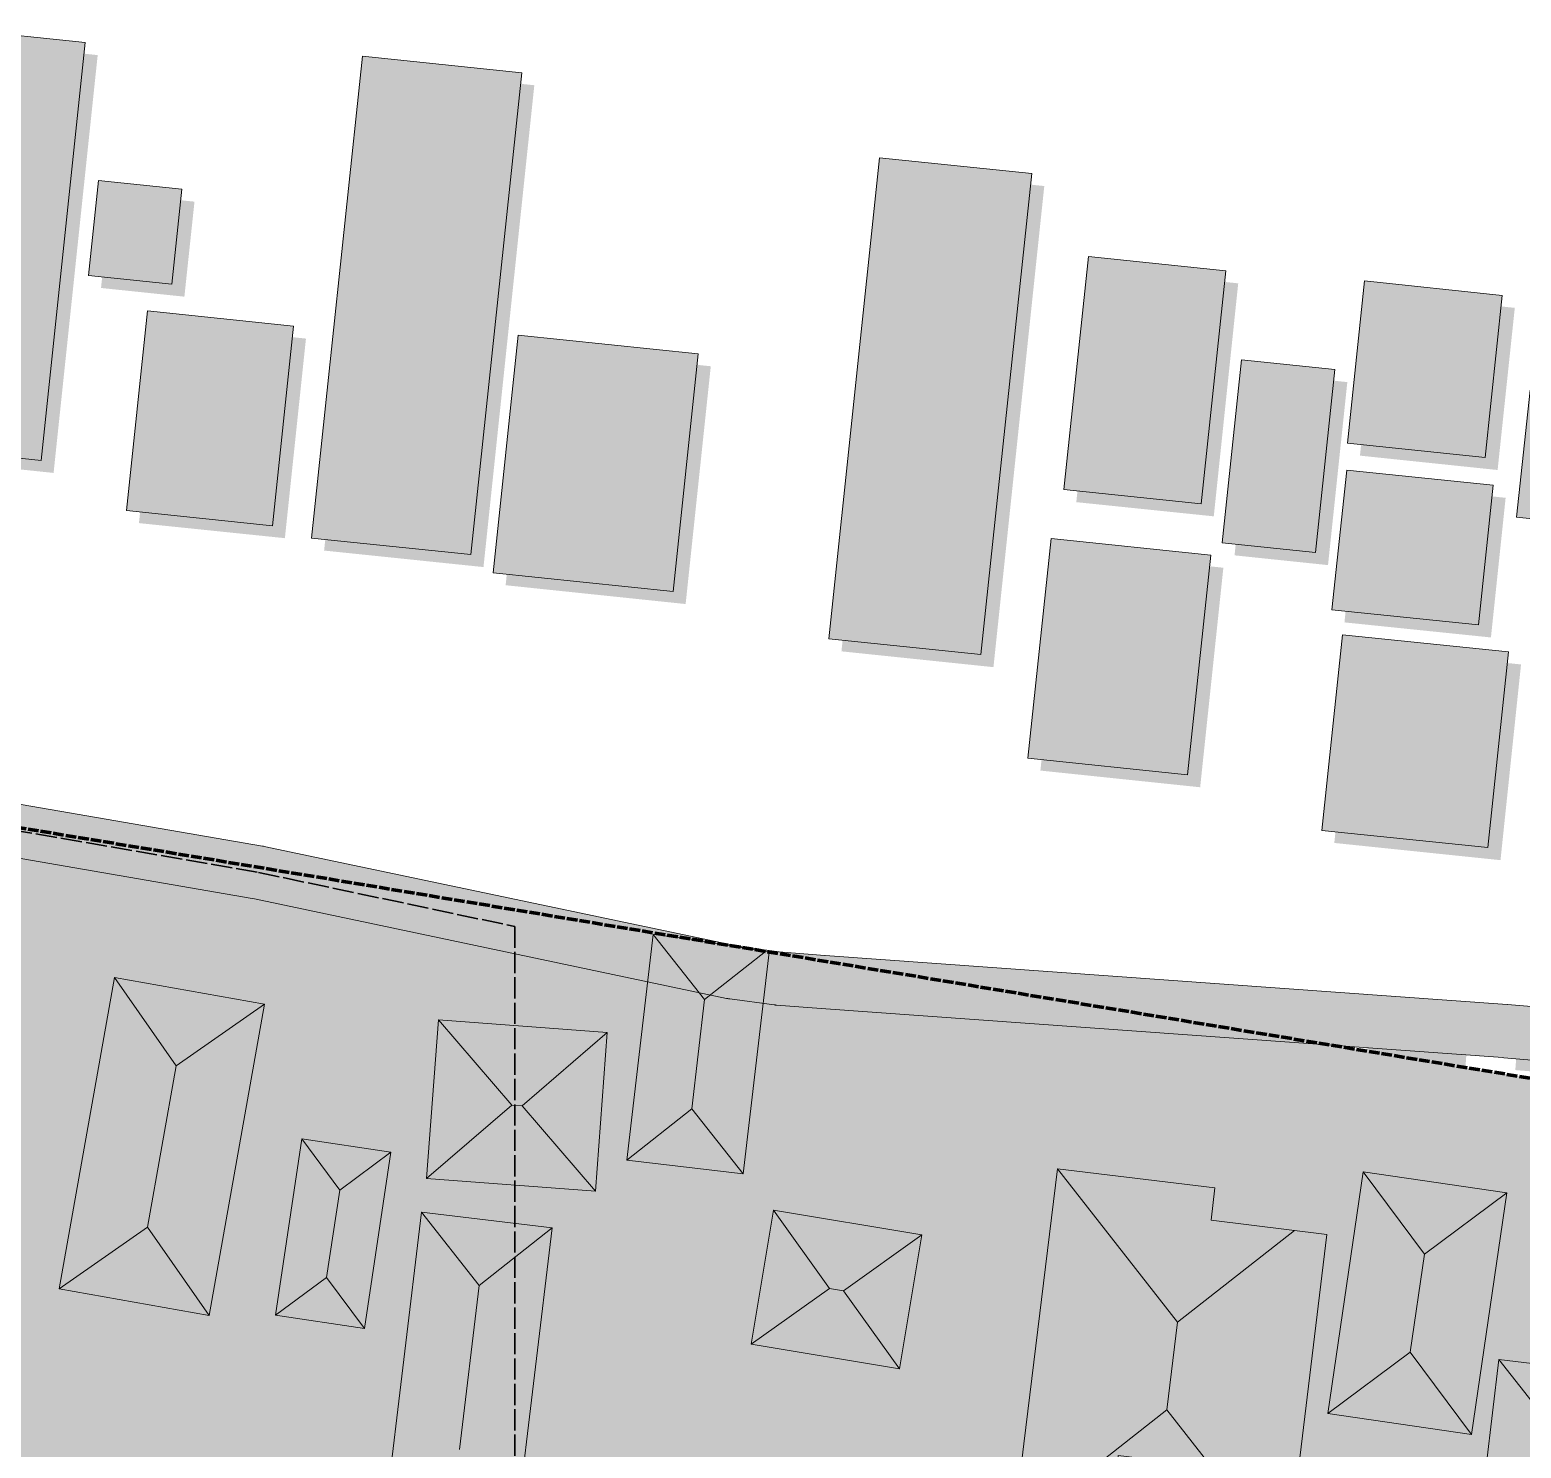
# Model space of a CAD drawing. Header units: metres. Extents: x 305909 to 307171, y 9156037 to 9156671.
# Drawn here: x 306410.9 to 306500.4, y 9156501.5 to 9156586.6 of the extents above; entities that cross this region are included whole.
import ezdxf

# ---------------------------------------------------------------- set-up
doc = ezdxf.new("R2010")
doc.units = ezdxf.units.M
doc.linetypes.add('DASHED', pattern=[1.524, 1.27, -0.254])
doc.linetypes.add('DASHED2', pattern=[0.762, 0.635, -0.127])
for name, color, linetype, lineweight, true_color in [('A-ALUR_DISTRIBUSI', 7, 'DASHED', 50, 0x7828a0), ('B-BANGUNAN_PERMUKIMAN', 7, 'Continuous', 13, 0xf0cd8c), ('B-BAYANGAN', 7, 'Continuous', 0, 0x76786c), ('B-DELINEASI', 7, 'DASHED2', 70, 0xc800c8), ('J-PERKERASAN_JALAN', 7, 'Continuous', 9, 0x989896), ('K-BANGUNAN_LUAR_TAPAK', 7, 'Continuous', 9, 0xdedede), ('T-BANGUNAN_KLASTER_INTI', 7, 'Continuous', 13, 0xe88c3c), ('T-KLASTER_TEMPE_INTI', 7, 'DASHED', 35, 0xd26e14)]:
    doc.layers.add(name, color=color, linetype=linetype, lineweight=lineweight, true_color=true_color)
doc.layers.add('G-PERKERASAN', color=7, linetype='Continuous')

msp = doc.modelspace()

# ---------------------------------------------------------------- hatches: boundary and pattern name
at = {"layer": 'A-ALUR_DISTRIBUSI', "true_color": 0x7828a0}
h = msp.add_hatch(color=195, dxfattribs=at)
h.dxf.hatch_style = 1
h.paths.add_polyline_path([(306412.621, 9156537.233), (306412.623, 9156537.232), (306417.012, 9156536.443), (306417.015, 9156536.442), (306417.059, 9156536.434), (306416.806, 9156535.057), (306416.762, 9156535.065), (306412.377, 9156535.854), (306410.905, 9156536.113), (306411.148, 9156537.492), (306412.621, 9156537.233)])
h = msp.add_hatch(color=195, dxfattribs=at)
h.dxf.hatch_style = 1
h.paths.add_polyline_path([(306421.264, 9156535.659), (306421.268, 9156535.658), (306425.379, 9156534.882), (306425.383, 9156534.881), (306425.912, 9156534.779), (306425.646, 9156533.404), (306425.118, 9156533.507), (306421.009, 9156534.282), (306419.756, 9156534.513), (306420.01, 9156535.89), (306421.264, 9156535.659)])
h = msp.add_hatch(color=195, dxfattribs=at)
h.dxf.hatch_style = 1
h.paths.add_polyline_path([(306429.356, 9156534.112), (306429.36, 9156534.111), (306433.195, 9156533.348), (306433.199, 9156533.348), (306434.748, 9156533.031), (306434.468, 9156531.659), (306432.92, 9156531.976), (306429.088, 9156532.738), (306428.591, 9156532.834), (306428.858, 9156534.208), (306429.356, 9156534.112)])
h = msp.add_hatch(color=195, dxfattribs=at)
h.dxf.hatch_style = 1
h.paths.add_polyline_path([(306440.458, 9156531.842), (306443.562, 9156531.188), (306443.273, 9156529.818), (306440.17, 9156530.472), (306437.402, 9156531.054), (306437.69, 9156532.424), (306440.458, 9156531.842)])
h = msp.add_hatch(color=195, dxfattribs=at)
h.dxf.hatch_style = 1
h.paths.add_polyline_path([(306448.475, 9156530.154), (306450.26, 9156529.779), (306451.602, 9156529.496), (306452.369, 9156529.335), (306452.081, 9156527.965), (306451.314, 9156528.126), (306449.972, 9156528.409), (306448.187, 9156528.784), (306446.209, 9156529.2), (306446.497, 9156530.57), (306448.475, 9156530.154)])
h = msp.add_hatch(color=195, dxfattribs=at)
h.dxf.hatch_style = 1
h.paths.add_polyline_path([(306460.169, 9156527.779), (306455.536, 9156526.08), (306455.825, 9156530.119)])
h = msp.add_hatch(color=195, dxfattribs=at)
h.dxf.hatch_style = 1
h.paths.add_polyline_path([(306455.432, 9156528.845), (306455.567, 9156528.826), (306455.66, 9156528.812), (306455.701, 9156528.807), (306455.742, 9156528.803), (306455.835, 9156528.796), (306455.97, 9156528.786), (306456.145, 9156528.772), (306456.361, 9156528.756), (306456.618, 9156528.737), (306456.915, 9156528.715), (306457.252, 9156528.69), (306458.185, 9156528.623), (306459.715, 9156528.514), (306461.216, 9156528.407), (306461.117, 9156527.01), (306459.616, 9156527.117), (306458.085, 9156527.226), (306457.15, 9156527.294), (306457.149, 9156527.294), (306456.811, 9156527.319), (306456.514, 9156527.341), (306456.257, 9156527.36), (306456.04, 9156527.376), (306455.864, 9156527.39), (306455.728, 9156527.4), (306455.726, 9156527.4), (306455.631, 9156527.408), (306455.628, 9156527.408), (306455.573, 9156527.412), (306455.554, 9156527.414), (306455.539, 9156527.416), (306455.52, 9156527.418), (306455.465, 9156527.426), (306455.462, 9156527.426), (306455.367, 9156527.44), (306455.365, 9156527.44), (306455.23, 9156527.46), (306455.084, 9156527.481), (306455.287, 9156528.867), (306455.432, 9156528.845)])
h = msp.add_hatch(color=195, dxfattribs=at)
h.dxf.hatch_style = 1
h.paths.add_polyline_path([(306464.567, 9156528.168), (306467.888, 9156527.932), (306470.194, 9156527.769), (306470.094, 9156526.372), (306467.789, 9156526.536), (306464.468, 9156526.772), (306464.109, 9156526.797), (306464.209, 9156528.194), (306464.567, 9156528.168)])
h = msp.add_hatch(color=195, dxfattribs=at)
h.dxf.hatch_style = 1
h.paths.add_polyline_path([(306476.32, 9156527.334), (306479.171, 9156527.132), (306479.072, 9156525.736), (306476.221, 9156525.938), (306473.087, 9156526.16), (306473.186, 9156527.557), (306476.32, 9156527.334)])
h = msp.add_hatch(color=195, dxfattribs=at)
h.dxf.hatch_style = 1
h.paths.add_polyline_path([(306485.972, 9156526.649), (306488.149, 9156526.493), (306488.049, 9156525.096), (306485.872, 9156525.252), (306482.064, 9156525.523), (306482.164, 9156526.92), (306485.972, 9156526.649)])
h = msp.add_hatch(color=195, dxfattribs=at)
h.dxf.hatch_style = 1
h.paths.add_polyline_path([(306493.338, 9156526.119), (306496.165, 9156525.914), (306496.165, 9156525.914), (306497.127, 9156525.843), (306497.024, 9156524.446), (306496.063, 9156524.517), (306493.237, 9156524.723), (306491.041, 9156524.881), (306491.141, 9156526.278), (306493.338, 9156526.119)])
h = msp.add_hatch(color=195, dxfattribs=at)
h.dxf.hatch_style = 1
h.paths.add_polyline_path([(306501.22, 9156525.531), (306501.228, 9156525.53), (306501.769, 9156525.481), (306501.775, 9156525.48), (306502.315, 9156525.427), (306502.321, 9156525.426), (306502.859, 9156525.367), (306502.865, 9156525.367), (306503.402, 9156525.304), (306503.408, 9156525.303), (306503.944, 9156525.235), (306503.95, 9156525.234), (306504.485, 9156525.162), (306504.491, 9156525.161), (306505.024, 9156525.084), (306505.03, 9156525.083), (306505.562, 9156525.001), (306505.568, 9156525), (306506.098, 9156524.914), (306506.134, 9156524.908), (306505.913, 9156523.526), (306505.876, 9156523.532), (306505.874, 9156523.532), (306505.346, 9156523.618), (306504.821, 9156523.699), (306504.294, 9156523.775), (306503.765, 9156523.847), (306503.236, 9156523.914), (306502.705, 9156523.976), (306502.173, 9156524.034), (306501.639, 9156524.087), (306501.105, 9156524.136), (306500.011, 9156524.222), (306500.122, 9156525.618), (306501.22, 9156525.531)])
at = {"layer": 'B-BANGUNAN_PERMUKIMAN', "true_color": 0xef9467}
h = msp.add_hatch(color=21, dxfattribs=at)
h.dxf.hatch_style = 1
h.paths.add_polyline_path([(306451.383, 9156528.459), (306450.614, 9156521.895), (306446.713, 9156518.813), (306448.301, 9156532.359), (306451.383, 9156528.459)])
at = {"layer": 'B-BANGUNAN_PERMUKIMAN', "true_color": 0xe89165}
h = msp.add_hatch(color=33, dxfattribs=at)
h.dxf.hatch_style = 1
h.paths.add_polyline_path([(306451.383, 9156528.459), (306448.301, 9156532.359), (306448.301, 9156532.359), (306450.339, 9156532.121), (306455.032, 9156531.342), (306451.383, 9156528.459)])
at = {"layer": 'B-BANGUNAN_PERMUKIMAN', "true_color": 0xb97350}
h = msp.add_hatch(color=23, dxfattribs=at)
h.dxf.hatch_style = 1
h.paths.add_polyline_path([(306453.696, 9156517.994), (306450.614, 9156521.895), (306451.383, 9156528.459), (306455.032, 9156531.342), (306455.256, 9156531.305), (306453.696, 9156517.994)])
at = {"layer": 'B-BANGUNAN_PERMUKIMAN', "true_color": 0xef9568}
h = msp.add_hatch(color=21, dxfattribs=at)
h.dxf.hatch_style = 1
h.paths.add_polyline_path([(306415.985, 9156529.767), (306415.985, 9156529.767), (306419.68, 9156524.475), (306417.962, 9156514.8), (306412.67, 9156511.105), (306415.985, 9156529.767)])
at = {"layer": 'B-BANGUNAN_PERMUKIMAN', "true_color": 0xe79064}
h = msp.add_hatch(color=33, dxfattribs=at)
h.dxf.hatch_style = 1
h.paths.add_polyline_path([(306419.68, 9156524.475), (306415.985, 9156529.767), (306424.973, 9156528.17), (306419.68, 9156524.475)])
at = {"layer": 'B-BANGUNAN_PERMUKIMAN', "true_color": 0xb8724f}
h = msp.add_hatch(color=35, dxfattribs=at)
h.dxf.hatch_style = 1
h.paths.add_polyline_path([(306421.658, 9156509.508), (306417.962, 9156514.8), (306419.68, 9156524.475), (306424.973, 9156528.17), (306421.658, 9156509.508)])
at = {"layer": 'B-BANGUNAN_PERMUKIMAN', "true_color": 0xed9467}
h = msp.add_hatch(color=21, dxfattribs=at)
h.dxf.hatch_style = 1
h.paths.add_polyline_path([(306439.812, 9156522.119), (306434.702, 9156517.72), (306435.413, 9156527.228), (306439.812, 9156522.119)])
at = {"layer": 'B-BANGUNAN_PERMUKIMAN', "true_color": 0xea9165}
h = msp.add_hatch(color=33, dxfattribs=at)
h.dxf.hatch_style = 1
h.paths.add_polyline_path([(306440.433, 9156522.072), (306439.812, 9156522.119), (306435.413, 9156527.228), (306445.543, 9156526.471), (306440.433, 9156522.072)])
at = {"layer": 'B-BANGUNAN_PERMUKIMAN', "true_color": 0xba7350}
h = msp.add_hatch(color=23, dxfattribs=at)
h.dxf.hatch_style = 1
h.paths.add_polyline_path([(306440.433, 9156522.072), (306445.543, 9156526.471), (306445.543, 9156526.471), (306444.832, 9156516.963), (306440.433, 9156522.072)])
at = {"layer": 'B-BANGUNAN_PERMUKIMAN', "true_color": 0xbd7652}
h = msp.add_hatch(color=23, dxfattribs=at)
h.dxf.hatch_style = 1
h.paths.add_polyline_path([(306434.702, 9156517.72), (306434.702, 9156517.72), (306439.812, 9156522.119), (306440.433, 9156522.072), (306444.832, 9156516.963), (306434.702, 9156517.72)])
at = {"layer": 'B-BANGUNAN_PERMUKIMAN', "true_color": 0xbe7652}
h = msp.add_hatch(color=23, dxfattribs=at)
h.dxf.hatch_style = 1
h.paths.add_polyline_path([(306450.614, 9156521.895), (306453.696, 9156517.994), (306446.713, 9156518.813), (306450.614, 9156521.895)])
at = {"layer": 'B-BANGUNAN_PERMUKIMAN', "true_color": 0xef9467}
h = msp.add_hatch(color=21, dxfattribs=at)
h.dxf.hatch_style = 1
h.paths.add_polyline_path([(306427.222, 9156520.101), (306429.493, 9156517.028), (306428.707, 9156511.788), (306425.634, 9156509.517), (306427.222, 9156520.101)])
at = {"layer": 'B-BANGUNAN_PERMUKIMAN', "true_color": 0xe89064}
h = msp.add_hatch(color=33, dxfattribs=at)
h.dxf.hatch_style = 1
h.paths.add_polyline_path([(306429.493, 9156517.028), (306427.222, 9156520.101), (306432.565, 9156519.299), (306429.493, 9156517.028)])
at = {"layer": 'B-BANGUNAN_PERMUKIMAN', "true_color": 0xb87350}
h = msp.add_hatch(color=35, dxfattribs=at)
h.dxf.hatch_style = 1
h.paths.add_polyline_path([(306428.707, 9156511.788), (306429.493, 9156517.028), (306432.565, 9156519.299), (306432.565, 9156519.299), (306430.978, 9156508.716), (306428.707, 9156511.788)])
at = {"layer": 'B-BANGUNAN_PERMUKIMAN', "true_color": 0xe89064}
h = msp.add_hatch(color=33, dxfattribs=at)
h.dxf.hatch_style = 1
h.paths.add_polyline_path([(306479.75, 9156509.103), (306479.108, 9156503.836), (306469.906, 9156496.632), (306470.535, 9156501.795), (306472.546, 9156518.305), (306479.75, 9156509.103)])
at = {"layer": 'B-BANGUNAN_PERMUKIMAN', "true_color": 0xe58f63}
h = msp.add_hatch(color=33, dxfattribs=at)
h.dxf.hatch_style = 1
h.paths.add_polyline_path([(306481.995, 9156517.154), (306481.759, 9156515.213), (306486.774, 9156514.602), (306479.75, 9156509.103), (306472.546, 9156518.305), (306472.546, 9156518.305), (306477.092, 9156517.751), (306481.995, 9156517.154)])
at = {"layer": 'B-BANGUNAN_PERMUKIMAN', "true_color": 0xef9467}
h = msp.add_hatch(color=21, dxfattribs=at)
h.dxf.hatch_style = 1
h.paths.add_polyline_path([(306494.558, 9156513.188), (306493.7, 9156507.309), (306488.76, 9156503.628), (306490.877, 9156518.127), (306494.558, 9156513.188)])
at = {"layer": 'B-BANGUNAN_PERMUKIMAN', "true_color": 0xe89064}
h = msp.add_hatch(color=33, dxfattribs=at)
h.dxf.hatch_style = 1
h.paths.add_polyline_path([(306494.558, 9156513.188), (306490.877, 9156518.127), (306490.877, 9156518.127), (306499.498, 9156516.869), (306494.558, 9156513.188)])
at = {"layer": 'B-BANGUNAN_PERMUKIMAN', "true_color": 0xb87350}
h = msp.add_hatch(color=35, dxfattribs=at)
h.dxf.hatch_style = 1
h.paths.add_polyline_path([(306497.381, 9156502.37), (306497.38, 9156502.37), (306493.7, 9156507.309), (306494.558, 9156513.188), (306499.498, 9156516.869), (306497.381, 9156502.37)])
at = {"layer": 'B-BANGUNAN_PERMUKIMAN', "true_color": 0xee9467}
h = msp.add_hatch(color=21, dxfattribs=at)
h.dxf.hatch_style = 1
h.paths.add_polyline_path([(306437.848, 9156511.308), (306436.67, 9156501.467), (306432.284, 9156498.02), (306434.401, 9156515.694), (306437.848, 9156511.308)])
at = {"layer": 'B-BANGUNAN_PERMUKIMAN', "true_color": 0xe89165}
h = msp.add_hatch(color=33, dxfattribs=at)
h.dxf.hatch_style = 1
h.paths.add_polyline_path([(306437.848, 9156511.308), (306434.401, 9156515.694), (306434.401, 9156515.694), (306442.234, 9156514.756), (306437.848, 9156511.308)])
at = {"layer": 'B-BANGUNAN_PERMUKIMAN', "true_color": 0xef9567}
h = msp.add_hatch(color=21, dxfattribs=at)
h.dxf.hatch_style = 1
h.paths.add_polyline_path([(306458.875, 9156511.129), (306454.18, 9156507.776), (306455.521, 9156515.824), (306458.875, 9156511.129)])
at = {"layer": 'B-BANGUNAN_PERMUKIMAN', "true_color": 0xe79064}
h = msp.add_hatch(color=33, dxfattribs=at)
h.dxf.hatch_style = 1
h.paths.add_polyline_path([(306464.412, 9156514.343), (306459.716, 9156510.989), (306458.875, 9156511.129), (306455.521, 9156515.824), (306455.522, 9156515.825), (306464.412, 9156514.343)])
at = {"layer": 'B-BANGUNAN_PERMUKIMAN', "true_color": 0xc07753}
h = msp.add_hatch(color=23, dxfattribs=at)
h.dxf.hatch_style = 1
h.paths.add_polyline_path([(306412.67, 9156511.105), (306417.962, 9156514.8), (306421.658, 9156509.508), (306412.67, 9156511.105)])
at = {"layer": 'B-BANGUNAN_PERMUKIMAN', "true_color": 0xb97350}
h = msp.add_hatch(color=23, dxfattribs=at)
h.dxf.hatch_style = 1
h.paths.add_polyline_path([(306440.117, 9156497.082), (306440.117, 9156497.082), (306436.67, 9156501.467), (306437.848, 9156511.308), (306442.234, 9156514.756), (306440.117, 9156497.082)])
at = {"layer": 'B-BANGUNAN_PERMUKIMAN', "true_color": 0xb87250}
h = msp.add_hatch(color=35, dxfattribs=at)
h.dxf.hatch_style = 1
h.paths.add_polyline_path([(306459.716, 9156510.989), (306464.412, 9156514.343), (306463.07, 9156506.294), (306463.069, 9156506.294), (306459.716, 9156510.989)])
at = {"layer": 'B-BANGUNAN_PERMUKIMAN', "true_color": 0xb5714e}
h = msp.add_hatch(color=35, dxfattribs=at)
h.dxf.hatch_style = 1
h.paths.add_polyline_path([(306486.941, 9156499.797), (306481.778, 9156500.425), (306479.108, 9156503.836), (306479.75, 9156509.103), (306486.774, 9156514.602), (306488.715, 9156514.366), (306486.941, 9156499.797)])
at = {"layer": 'B-BANGUNAN_PERMUKIMAN', "true_color": 0xbf7753}
h = msp.add_hatch(color=23, dxfattribs=at)
h.dxf.hatch_style = 1
h.paths.add_polyline_path([(306428.707, 9156511.788), (306430.978, 9156508.716), (306430.978, 9156508.716), (306425.634, 9156509.517), (306428.707, 9156511.788)])
at = {"layer": 'B-BANGUNAN_PERMUKIMAN', "true_color": 0xc07753}
h = msp.add_hatch(color=23, dxfattribs=at)
h.dxf.hatch_style = 1
h.paths.add_polyline_path([(306458.875, 9156511.129), (306459.716, 9156510.989), (306463.069, 9156506.294), (306454.18, 9156507.776), (306458.875, 9156511.129)])
at = {"layer": 'B-BANGUNAN_PERMUKIMAN', "true_color": 0xbf7753}
h = msp.add_hatch(color=23, dxfattribs=at)
h.dxf.hatch_style = 1
h.paths.add_polyline_path([(306493.7, 9156507.309), (306497.38, 9156502.37), (306488.76, 9156503.628), (306493.7, 9156507.309)])
at = {"layer": 'B-BANGUNAN_PERMUKIMAN', "true_color": 0xee9467}
h = msp.add_hatch(color=21, dxfattribs=at)
h.dxf.hatch_style = 1
h.paths.add_polyline_path([(306499.026, 9156506.856), (306502.687, 9156502.204), (306501.773, 9156494.536), (306497.121, 9156490.875), (306499.026, 9156506.856)])
at = {"layer": 'B-BANGUNAN_PERMUKIMAN', "true_color": 0xe89165}
h = msp.add_hatch(color=33, dxfattribs=at)
h.dxf.hatch_style = 1
h.paths.add_polyline_path([(306502.687, 9156502.204), (306499.026, 9156506.856), (306507.339, 9156505.865), (306502.687, 9156502.204)])
at = {"layer": 'B-BANGUNAN_PERMUKIMAN', "true_color": 0xbc7551}
h = msp.add_hatch(color=23, dxfattribs=at)
h.dxf.hatch_style = 1
h.paths.add_polyline_path([(306479.108, 9156503.836), (306481.778, 9156500.425), (306479.984, 9156500.644), (306476.179, 9156501.107), (306475.55, 9156495.944), (306469.906, 9156496.632), (306469.906, 9156496.632), (306479.108, 9156503.836)])
at = {"layer": 'B-BAYANGAN', "true_color": 0x76786c}
h = msp.add_hatch(color=8, dxfattribs=at)
h.dxf.hatch_style = 1
h.paths.add_polyline_path([(306407.653, 9156585.87), (306414.973, 9156585.104), (306412.327, 9156560.042), (306405.008, 9156560.808), (306407.653, 9156585.87)])
h = msp.add_hatch(color=8, dxfattribs=at)
h.dxf.hatch_style = 1
h.paths.add_polyline_path([(306431.605, 9156584.298), (306441.166, 9156583.297), (306438.116, 9156554.395), (306428.556, 9156555.385), (306431.605, 9156584.298)])
h = msp.add_hatch(color=8, dxfattribs=at)
h.dxf.hatch_style = 1
h.paths.add_polyline_path([(306462.627, 9156578.197), (306471.757, 9156577.25), (306468.707, 9156548.392), (306459.589, 9156549.34), (306462.627, 9156578.197)])
h = msp.add_hatch(color=8, dxfattribs=at)
h.dxf.hatch_style = 1
h.paths.add_polyline_path([(306415.768, 9156576.834), (306420.78, 9156576.313), (306420.174, 9156570.614), (306415.173, 9156571.136), (306415.768, 9156576.834)])
h = msp.add_hatch(color=8, dxfattribs=at)
h.dxf.hatch_style = 1
h.paths.add_polyline_path([(306475.154, 9156572.275), (306483.39, 9156571.413), (306481.924, 9156557.438), (306473.677, 9156558.289), (306475.154, 9156572.275)])
h = msp.add_hatch(color=8, dxfattribs=at)
h.dxf.hatch_style = 1
h.paths.add_polyline_path([(306491.712, 9156570.805), (306499.981, 9156569.943), (306498.95, 9156560.217), (306490.693, 9156561.079), (306491.712, 9156570.805)])
h = msp.add_hatch(color=8, dxfattribs=at)
h.dxf.hatch_style = 1
h.paths.add_polyline_path([(306418.713, 9156569.015), (306427.467, 9156568.1), (306426.203, 9156556.128), (306417.448, 9156557.032), (306418.713, 9156569.015)])
h = msp.add_hatch(color=8, dxfattribs=at)
h.dxf.hatch_style = 1
h.paths.add_polyline_path([(306440.943, 9156567.557), (306451.751, 9156566.44), (306450.242, 9156552.177), (306439.445, 9156553.306), (306440.943, 9156567.557)])
h = msp.add_hatch(color=8, dxfattribs=at)
h.dxf.hatch_style = 1
h.paths.add_polyline_path([(306484.327, 9156566.075), (306489.935, 9156565.489), (306488.777, 9156554.513), (306483.169, 9156555.098), (306484.327, 9156566.075)])
h = msp.add_hatch(color=8, dxfattribs=at)
h.dxf.hatch_style = 1
h.paths.add_polyline_path([(306490.655, 9156559.464), (306499.431, 9156558.549), (306498.55, 9156550.173), (306489.762, 9156551.077), (306490.655, 9156559.464)])
h = msp.add_hatch(color=8, dxfattribs=at)
h.dxf.hatch_style = 1
h.paths.add_polyline_path([(306472.916, 9156555.355), (306482.499, 9156554.355), (306481.107, 9156541.187), (306471.524, 9156542.188), (306472.916, 9156555.355)])
h = msp.add_hatch(color=8, dxfattribs=at)
h.dxf.hatch_style = 1
h.paths.add_polyline_path([(306490.397, 9156549.587), (306500.355, 9156548.554), (306499.123, 9156536.814), (306489.154, 9156537.847), (306490.397, 9156549.587)])
h = msp.add_hatch(color=8, dxfattribs=at)
h.dxf.hatch_style = 1
h.paths.add_polyline_path([(306456.006, 9156530.555), (306454.446, 9156517.244), (306447.463, 9156518.063), (306449.051, 9156531.609), (306451.089, 9156531.371), (306456.006, 9156530.555)])
h = msp.add_hatch(color=8, dxfattribs=at)
h.dxf.hatch_style = 1
h.paths.add_polyline_path([(306425.723, 9156527.42), (306422.408, 9156508.758), (306413.419, 9156510.355), (306416.735, 9156529.017), (306425.723, 9156527.42)])
h = msp.add_hatch(color=8, dxfattribs=at)
h.dxf.hatch_style = 1
h.paths.add_polyline_path([(306425.723, 9156527.42), (306422.408, 9156508.758), (306413.419, 9156510.355), (306416.735, 9156529.017), (306425.723, 9156527.42)])
h = msp.add_hatch(color=8, dxfattribs=at)
h.dxf.hatch_style = 1
h.paths.add_polyline_path([(306446.293, 9156525.721), (306445.582, 9156516.213), (306435.452, 9156516.97), (306436.163, 9156526.478), (306446.293, 9156525.721)])
h = msp.add_hatch(color=8, dxfattribs=at)
h.dxf.hatch_style = 1
h.paths.add_polyline_path([(306433.315, 9156518.549), (306431.727, 9156507.966), (306426.384, 9156508.767), (306427.972, 9156519.351), (306433.315, 9156518.549)])
h = msp.add_hatch(color=8, dxfattribs=at)
h.dxf.hatch_style = 1
h.paths.add_polyline_path([(306433.315, 9156518.549), (306431.727, 9156507.966), (306426.384, 9156508.767), (306427.972, 9156519.351), (306433.315, 9156518.549)])
h = msp.add_hatch(color=8, dxfattribs=at)
h.dxf.hatch_style = 1
h.paths.add_polyline_path([(306489.465, 9156513.616), (306487.691, 9156499.047), (306480.734, 9156499.894), (306476.929, 9156500.357), (306476.3, 9156495.194), (306470.656, 9156495.882), (306471.285, 9156501.045), (306473.296, 9156517.555), (306482.745, 9156516.404), (306482.509, 9156514.463), (306489.465, 9156513.616)])
h = msp.add_hatch(color=8, dxfattribs=at)
h.dxf.hatch_style = 1
h.paths.add_polyline_path([(306500.248, 9156516.119), (306498.131, 9156501.62), (306489.51, 9156502.878), (306491.627, 9156517.377), (306500.248, 9156516.119)])
h = msp.add_hatch(color=8, dxfattribs=at)
h.dxf.hatch_style = 1
h.paths.add_polyline_path([(306465.162, 9156513.593), (306463.82, 9156505.544), (306454.93, 9156507.026), (306456.272, 9156515.075), (306465.162, 9156513.593)])
h = msp.add_hatch(color=8, dxfattribs=at)
h.dxf.hatch_style = 1
h.paths.add_polyline_path([(306442.984, 9156514.006), (306440.867, 9156496.332), (306433.034, 9156497.27), (306435.151, 9156514.944), (306442.984, 9156514.006)])
h = msp.add_hatch(color=8, dxfattribs=at)
h.dxf.hatch_style = 1
h.paths.add_polyline_path([(306442.984, 9156514.006), (306440.867, 9156496.332), (306433.034, 9156497.27), (306435.151, 9156514.944), (306442.984, 9156514.006)])
h = msp.add_hatch(color=8, dxfattribs=at)
h.dxf.hatch_style = 1
h.paths.add_polyline_path([(306508.09, 9156505.115), (306506.185, 9156489.134), (306497.871, 9156490.125), (306499.776, 9156506.106), (306508.09, 9156505.115)])
at = {"layer": 'G-PERKERASAN', "true_color": 0xe0ded9}
h = msp.add_hatch(color=254, dxfattribs=at)
h.dxf.hatch_style = 1
h.paths.add_polyline_path([(306490.891, 9156113.339), (306423.331, 9156121.005), (306333.538, 9156153.468), (306256.179, 9156192.148), (306187.799, 9156246.714), (306159.615, 9156278.263), (306141.521, 9156298.517), (306095.934, 9156355.156), (306061.399, 9156428.371), (306059.148, 9156434.53), (306148.271, 9156429.794), (306176.037, 9156423.566), (306176.556, 9156407.217), (306190.899, 9156401.744), (306216, 9156392.167), (306214.889, 9156381.57), (306213.145, 9156364.919), (306222.697, 9156364.48), (306235.721, 9156363.881), (306237.278, 9156384.641), (306252.329, 9156383.603), (306255.703, 9156410.591), (306262.529, 9156410.022), (306265.045, 9156409.812), (306263.228, 9156389.572), (306278.279, 9156387.236), (306277.389, 9156377.004), (306277.241, 9156375.299), (306288.399, 9156374.261), (306289.59, 9156385.71), (306291.773, 9156406.698), (306306.045, 9156404.882), (306304.229, 9156386.717), (306333.608, 9156380.915), (306333.662, 9156381.234), (306337.441, 9156403.768), (306347.566, 9156464.144), (306314.273, 9156469.955), (306297.277, 9156471.802), (306305.21, 9156522.666), (306276.314, 9156526.951), (306271.414, 9156483.995), (306194.932, 9156492.493), (306197.888, 9156513.183), (306117.341, 9156521.312), (306107.735, 9156482.886), (306039.428, 9156488.501), (306035.152, 9156500.205), (306008.214, 9156577.564), (306165.696, 9156567.29), (306291.75, 9156555.548), (306369.455, 9156545.532), (306490.891, 9156525.396), (306490.891, 9156230.233), (306472.743, 9156232.048), (306466.174, 9156213.241), (306445.179, 9156193.233), (306439.076, 9156185.097), (306447.728, 9156157.385), (306449.353, 9156134.04), (306490.891, 9156130.788), (306490.891, 9156113.339)])
h = msp.add_hatch(color=254, dxfattribs=at)
h.dxf.hatch_style = 1
h.paths.add_polyline_path([(306927.367, 9156200.899), (306914.425, 9156199.401), (306871.946, 9156198.019), (306868.838, 9156144.144), (306843.973, 9156139.654), (306613.966, 9156113.407), (306520.721, 9156109.954), (306490.891, 9156113.339), (306490.891, 9156130.788), (306527.331, 9156127.935), (306527.76, 9156145.94), (306529.801, 9156231.677), (306512.264, 9156228.096), (306490.891, 9156230.233), (306490.891, 9156525.396), (306504.834, 9156523.084), (306572.178, 9156510.306), (306677.166, 9156490.276), (306781.809, 9156471.972), (306833.432, 9156467.309), (306884.355, 9156462.71), (306888.869, 9156462.302), (306927.367, 9156458.335), (306927.367, 9156401.733), (306880.738, 9156410.367), (306872.191, 9156289.958), (306880.063, 9156289.504), (306887.261, 9156399.075), (306927.367, 9156393.311), (306927.367, 9156281.994), (306926.264, 9156282.067), (306926.137, 9156271.641), (306927.367, 9156271.571), (306927.367, 9156261.486), (306927.056, 9156261.509), (306925.118, 9156229.109), (306925.062, 9156229.112), (306925.027, 9156228.301), (306925.75, 9156228.324), (306927.367, 9156240.415), (306927.367, 9156209.547), (306891.749, 9156208.374), (306886.184, 9156208.191), (306882.096, 9156208.056), (306881.637, 9156222), (306879.908, 9156222), (306879.787, 9156200), (306885.632, 9156200.303), (306885.601, 9156199.857), (306906.625, 9156201.392), (306908.7, 9156201.5), (306927.367, 9156203.76), (306927.367, 9156200.899)])
at = {"layer": 'J-PERKERASAN_JALAN', "true_color": 0xa8a8a6}
h = msp.add_hatch(color=253, dxfattribs=at)
h.dxf.hatch_style = 1
h.paths.add_polyline_path([(306211.341, 9156561.319), (306215.693, 9156561.13), (306215.76, 9156561.126), (306215.8, 9156561.123), (306215.867, 9156561.117), (306305.106, 9156551.206), (306305.211, 9156551.196), (306385.831, 9156544.389), (306385.918, 9156544.38), (306385.969, 9156544.374), (306386.055, 9156544.361), (306424.864, 9156537.661), (306424.901, 9156537.654), (306424.922, 9156537.65), (306424.958, 9156537.643), (306453.186, 9156531.689), (306453.481, 9156531.639), (306455.847, 9156531.322), (306456.066, 9156531.299), (306458.588, 9156531.102), (306458.613, 9156531.1), (306499.527, 9156528.16), (306499.548, 9156528.159), (306503.861, 9156527.791), (306503.93, 9156527.784), (306503.97, 9156527.78), (306504.038, 9156527.77), (306508.381, 9156527.098), (306524.104, 9156524.604), (306524.104, 9156521.364), (306507.903, 9156523.933), (306507.888, 9156523.936), (306503.705, 9156524.584), (306503.432, 9156524.616), (306499.323, 9156524.966), (306499.27, 9156524.971), (306458.379, 9156527.908), (306455.69, 9156528.118), (306455.636, 9156528.123), (306455.603, 9156528.127), (306455.548, 9156528.133), (306452.885, 9156528.49), (306452.811, 9156528.501), (306452.767, 9156528.509), (306452.694, 9156528.523), (306424.381, 9156534.494), (306424.236, 9156534.522), (306390.807, 9156540.293), (306390.292, 9156540.348), (306389.774, 9156540.336), (306389.261, 9156540.256), (306388.764, 9156540.112), (306388.289, 9156539.904), (306387.845, 9156539.636), (306387.439, 9156539.314), (306387.079, 9156538.941), (306386.769, 9156538.525), (306386.516, 9156538.073), (306386.324, 9156537.592), (306386.196, 9156537.089), (306373.097, 9156467.337), (306371.27, 9156457.608), (306371.258, 9156457.542), (306354.047, 9156356.618), (306353.994, 9156356.117), (306354.004, 9156355.613), (306354.077, 9156355.115), (306354.213, 9156354.629), (306354.408, 9156354.165), (306354.661, 9156353.729), (306354.966, 9156353.328), (306355.319, 9156352.968), (306355.714, 9156352.656), (306356.146, 9156352.396), (306356.607, 9156352.192), (306357.09, 9156352.048), (306357.587, 9156351.966), (306409.631, 9156346.693), (306409.685, 9156346.687), (306409.717, 9156346.683), (306409.771, 9156346.675), (306440.166, 9156341.92), (306440.608, 9156341.876), (306479.912, 9156340.134), (306480.43, 9156340.144), (306480.943, 9156340.222), (306481.441, 9156340.365), (306481.917, 9156340.572), (306482.362, 9156340.838), (306482.768, 9156341.16), (306483.13, 9156341.531), (306483.441, 9156341.946), (306483.695, 9156342.398), (306483.889, 9156342.879), (306484.019, 9156343.381), (306484.082, 9156343.896), (306484.563, 9156352.101), (306486.641, 9156384.636), (306486.657, 9156384.758), (306486.78, 9156384.758), (306489.513, 9156384.584), (306489.635, 9156384.568), (306489.635, 9156384.445), (306487.559, 9156351.943), (306487.558, 9156351.922), (306487.067, 9156343.551), (306487.07, 9156343.043), (306487.137, 9156342.539), (306487.267, 9156342.048), (306487.458, 9156341.578), (306487.707, 9156341.135), (306488.011, 9156340.728), (306488.363, 9156340.362), (306488.76, 9156340.044), (306489.193, 9156339.779), (306489.656, 9156339.571), (306490.142, 9156339.423), (306490.643, 9156339.338), (306492.503, 9156339.143), (306492.541, 9156339.139), (306492.564, 9156339.136), (306492.602, 9156339.131), (306513.238, 9156336.16), (306513.401, 9156336.139), (306524.104, 9156335.046), (306524.104, 9156331.829), (306512.982, 9156332.966), (306512.941, 9156332.97), (306512.916, 9156332.973), (306512.875, 9156332.979), (306498.863, 9156334.996), (306498.356, 9156335.037), (306497.849, 9156335.012), (306497.349, 9156334.924), (306496.864, 9156334.773), (306496.402, 9156334.562), (306495.97, 9156334.294), (306495.576, 9156333.973), (306495.226, 9156333.605), (306494.925, 9156333.196), (306494.679, 9156332.752), (306494.49, 9156332.28), (306494.364, 9156331.788), (306494.3, 9156331.284), (306494.301, 9156330.776), (306499.491, 9156251.377), (306499.491, 9156251.254), (306499.369, 9156251.238), (306496.637, 9156251.059), (306496.514, 9156251.059), (306496.498, 9156251.181), (306491.167, 9156332.724), (306491.102, 9156333.229), (306490.973, 9156333.721), (306490.782, 9156334.193), (306490.533, 9156334.637), (306490.23, 9156335.046), (306489.877, 9156335.413), (306489.48, 9156335.732), (306489.047, 9156335.998), (306488.582, 9156336.207), (306488.095, 9156336.356), (306487.594, 9156336.441), (306485.258, 9156336.686), (306485.017, 9156336.704), (306446.09, 9156338.429), (306445.584, 9156338.42), (306445.083, 9156338.346), (306444.595, 9156338.21), (306444.129, 9156338.013), (306443.691, 9156337.759), (306443.289, 9156337.452), (306442.928, 9156337.096), (306442.616, 9156336.698), (306442.356, 9156336.263), (306442.153, 9156335.8), (306442.011, 9156335.314), (306441.931, 9156334.814), (306441.915, 9156334.308), (306442.571, 9156313.413), (306442.58, 9156313.248), (306443.283, 9156303.609), (306443.286, 9156303.565), (306443.287, 9156303.544), (306443.288, 9156303.5), (306443.886, 9156283.072), (306443.882, 9156282.949), (306443.759, 9156282.937), (306441.022, 9156282.857), (306440.899, 9156282.862), (306440.888, 9156282.984), (306440.293, 9156303.314), (306440.284, 9156303.488), (306439.581, 9156313.122), (306439.578, 9156313.164), (306439.577, 9156313.184), (306439.576, 9156313.226), (306438.873, 9156335.586), (306438.826, 9156336.086), (306438.716, 9156336.577), (306438.545, 9156337.05), (306438.317, 9156337.498), (306438.034, 9156337.914), (306437.701, 9156338.291), (306437.323, 9156338.623), (306436.907, 9156338.906), (306436.458, 9156339.133), (306435.985, 9156339.303), (306435.494, 9156339.412), (306409.399, 9156343.494), (306409.184, 9156343.522), (306356.316, 9156348.878), (306355.783, 9156348.897), (306355.253, 9156348.844), (306354.735, 9156348.722), (306354.238, 9156348.531), (306353.77, 9156348.276), (306353.34, 9156347.962), (306352.956, 9156347.593), (306352.624, 9156347.176), (306352.351, 9156346.719), (306352.141, 9156346.23), (306351.997, 9156345.717), (306341.11, 9156293.6), (306341.085, 9156293.468), (306330.918, 9156235.039), (306330.908, 9156234.979), (306329.587, 9156226.644), (306329.547, 9156226.286), (306329.002, 9156218.17), (306329.001, 9156218.146), (306326.612, 9156189.443), (306326.594, 9156189.321), (306326.471, 9156189.324), (306323.742, 9156189.551), (306323.62, 9156189.569), (306323.622, 9156189.692), (306326.007, 9156218.339), (306326.011, 9156218.403), (306326.567, 9156226.689), (306326.575, 9156226.779), (306326.58, 9156226.824), (306326.592, 9156226.913), (306327.95, 9156235.479), (306327.954, 9156235.502), (306338.142, 9156294.057), (306338.148, 9156294.09), (306338.151, 9156294.106), (306338.158, 9156294.139), (306348.925, 9156345.68), (306348.998, 9156346.205), (306349.002, 9156346.735), (306348.936, 9156347.261), (306348.8, 9156347.774), (306348.598, 9156348.264), (306348.333, 9156348.723), (306348.01, 9156349.143), (306347.634, 9156349.517), (306347.211, 9156349.837), (306346.75, 9156350.099), (306346.259, 9156350.298), (306345.745, 9156350.43), (306324.834, 9156354.345), (306324.271, 9156354.41), (306279.508, 9156356.343), (306211.341, 9156359.746), (306211.341, 9156362.949), (306279.625, 9156359.541), (306279.652, 9156359.54), (306324.736, 9156357.593), (306324.877, 9156357.581), (306324.962, 9156357.572), (306325.102, 9156357.551), (306346.36, 9156353.57), (306346.885, 9156353.507), (306347.414, 9156353.514), (306347.937, 9156353.591), (306348.445, 9156353.736), (306348.93, 9156353.947), (306349.383, 9156354.219), (306349.796, 9156354.55), (306350.161, 9156354.931), (306350.473, 9156355.358), (306350.727, 9156355.822), (306350.917, 9156356.315), (306351.04, 9156356.829), (306367.345, 9156452.444), (306367.4, 9156452.978), (306367.382, 9156453.515), (306367.293, 9156454.044), (306367.134, 9156454.557), (306366.908, 9156455.044), (306366.618, 9156455.496), (306366.271, 9156455.905), (306365.872, 9156456.264), (306365.428, 9156456.566), (306364.948, 9156456.806), (306364.44, 9156456.98), (306363.913, 9156457.084), (306328.417, 9156461.659), (306307.102, 9156464.447), (306307.086, 9156464.449), (306307.041, 9156464.456), (306243.125, 9156474.305), (306242.61, 9156474.35), (306242.093, 9156474.329), (306241.583, 9156474.241), (306241.089, 9156474.088), (306240.619, 9156473.873), (306240.18, 9156473.598), (306239.781, 9156473.27), (306239.427, 9156472.892), (306239.125, 9156472.472), (306238.879, 9156472.017), (306235.863, 9156465.428), (306235.816, 9156465.333), (306235.721, 9156465.173), (306235.626, 9156465.045), (306235.517, 9156464.929), (306235.377, 9156464.807), (306235.291, 9156464.744), (306234.104, 9156463.916), (306234.011, 9156463.855), (306233.816, 9156463.749), (306233.715, 9156463.704), (306232.243, 9156463.105), (306232.16, 9156463.073), (306232.012, 9156463.028), (306231.882, 9156463), (306231.728, 9156462.982), (306231.639, 9156462.977), (306225.305, 9156462.777), (306225.175, 9156462.777), (306225.11, 9156462.78), (306224.979, 9156462.788), (306217.294, 9156463.552), (306217.186, 9156463.566), (306217.132, 9156463.574), (306217.025, 9156463.594), (306211.341, 9156464.792), (306211.341, 9156467.858), (306217.404, 9156466.58), (306217.834, 9156466.513), (306224.983, 9156465.803), (306225.505, 9156465.785), (306230.354, 9156465.938), (306230.906, 9156465.994), (306231.444, 9156466.125), (306231.96, 9156466.33), (306232.442, 9156466.604), (306232.881, 9156466.943), (306233.27, 9156467.338), (306233.6, 9156467.784), (306233.865, 9156468.271), (306237.161, 9156475.469), (306237.205, 9156475.561), (306237.295, 9156475.714), (306237.385, 9156475.836), (306237.487, 9156475.949), (306237.6, 9156476.051), (306237.743, 9156476.156), (306237.829, 9156476.21), (306239.166, 9156476.996), (306239.245, 9156477.041), (306239.389, 9156477.108), (306239.517, 9156477.155), (306239.67, 9156477.196), (306239.759, 9156477.213), (306241.459, 9156477.502), (306241.565, 9156477.517), (306241.752, 9156477.529), (306241.939, 9156477.52), (306242.045, 9156477.507), (306307.452, 9156467.428), (306307.542, 9156467.415), (306328.795, 9156464.635), (306328.802, 9156464.634), (306364.829, 9156459.991), (306365.332, 9156459.958), (306365.835, 9156459.989), (306366.33, 9156460.083), (306366.81, 9156460.238), (306367.266, 9156460.452), (306367.692, 9156460.722), (306368.08, 9156461.044), (306368.425, 9156461.412), (306368.721, 9156461.82), (306368.963, 9156462.262), (306369.147, 9156462.731), (306369.271, 9156463.22), (306370.149, 9156467.89), (306383.124, 9156536.986), (306383.186, 9156537.496), (306383.182, 9156538.011), (306383.112, 9156538.52), (306382.978, 9156539.016), (306382.781, 9156539.491), (306382.525, 9156539.937), (306382.213, 9156540.346), (306381.852, 9156540.712), (306381.447, 9156541.028), (306381.004, 9156541.29), (306380.532, 9156541.493), (306380.037, 9156541.634), (306379.529, 9156541.71), (306304.881, 9156548.012), (306304.855, 9156548.015), (306304.839, 9156548.016), (306304.813, 9156548.019), (306215.667, 9156557.919), (306215.399, 9156557.94), (306211.341, 9156558.116), (306211.341, 9156561.319)])
at = {"layer": 'K-BANGUNAN_LUAR_TAPAK', "true_color": 0xececea}
h = msp.add_hatch(color=7, dxfattribs=at)
h.dxf.hatch_style = 1
h.paths.add_polyline_path([(306406.903, 9156586.62), (306414.223, 9156585.854), (306411.577, 9156560.792), (306404.258, 9156561.558), (306406.903, 9156586.62)])
h = msp.add_hatch(color=7, dxfattribs=at)
h.dxf.hatch_style = 1
h.paths.add_polyline_path([(306430.855, 9156585.048), (306440.416, 9156584.047), (306437.366, 9156555.145), (306427.806, 9156556.135), (306430.855, 9156585.048)])
h = msp.add_hatch(color=7, dxfattribs=at)
h.dxf.hatch_style = 1
h.paths.add_polyline_path([(306461.877, 9156578.947), (306471.007, 9156578), (306467.957, 9156549.142), (306458.839, 9156550.09), (306461.877, 9156578.947)])
h = msp.add_hatch(color=7, dxfattribs=at)
h.dxf.hatch_style = 1
h.paths.add_polyline_path([(306415.018, 9156577.584), (306420.03, 9156577.063), (306419.424, 9156571.364), (306414.423, 9156571.886), (306415.018, 9156577.584)])
h = msp.add_hatch(color=7, dxfattribs=at)
h.dxf.hatch_style = 1
h.paths.add_polyline_path([(306474.404, 9156573.025), (306482.64, 9156572.163), (306481.174, 9156558.188), (306472.927, 9156559.039), (306474.404, 9156573.025)])
h = msp.add_hatch(color=7, dxfattribs=at)
h.dxf.hatch_style = 1
h.paths.add_polyline_path([(306490.962, 9156571.555), (306499.231, 9156570.693), (306498.2, 9156560.967), (306489.943, 9156561.829), (306490.962, 9156571.555)])
h = msp.add_hatch(color=7, dxfattribs=at)
h.dxf.hatch_style = 1
h.paths.add_polyline_path([(306417.963, 9156569.765), (306426.717, 9156568.85), (306425.453, 9156556.878), (306416.698, 9156557.782), (306417.963, 9156569.765)])
h = msp.add_hatch(color=7, dxfattribs=at)
h.dxf.hatch_style = 1
h.paths.add_polyline_path([(306440.193, 9156568.307), (306451.001, 9156567.19), (306449.492, 9156552.927), (306438.695, 9156554.056), (306440.193, 9156568.307)])
h = msp.add_hatch(color=7, dxfattribs=at)
h.dxf.hatch_style = 1
h.paths.add_polyline_path([(306483.577, 9156566.825), (306489.185, 9156566.239), (306488.027, 9156555.263), (306482.419, 9156555.848), (306483.577, 9156566.825)])
h = msp.add_hatch(color=7, dxfattribs=at)
h.dxf.hatch_style = 1
h.paths.add_polyline_path([(306500.898, 9156565.015), (306509.542, 9156564.121), (306508.735, 9156556.486), (306500.091, 9156557.391), (306500.898, 9156565.015)])
h = msp.add_hatch(color=7, dxfattribs=at)
h.dxf.hatch_style = 1
h.paths.add_polyline_path([(306489.905, 9156560.214), (306498.681, 9156559.299), (306497.8, 9156550.923), (306489.012, 9156551.827), (306489.905, 9156560.214)])
h = msp.add_hatch(color=7, dxfattribs=at)
h.dxf.hatch_style = 1
h.paths.add_polyline_path([(306472.166, 9156556.105), (306481.749, 9156555.105), (306480.357, 9156541.937), (306470.774, 9156542.938), (306472.166, 9156556.105)])
h = msp.add_hatch(color=7, dxfattribs=at)
h.dxf.hatch_style = 1
h.paths.add_polyline_path([(306489.647, 9156550.337), (306499.605, 9156549.304), (306498.373, 9156537.564), (306488.404, 9156538.597), (306489.647, 9156550.337)])
at = {"layer": 'T-BANGUNAN_KLASTER_INTI', "true_color": 0xffb42d}
h = msp.add_hatch(color=40, dxfattribs=at)
h.dxf.hatch_style = 1
h.paths.add_polyline_path([(306415.985, 9156529.767), (306415.985, 9156529.767), (306419.68, 9156524.475), (306417.962, 9156514.8), (306412.67, 9156511.105), (306415.985, 9156529.767)])
at = {"layer": 'T-BANGUNAN_KLASTER_INTI', "true_color": 0xffae2b}
h = msp.add_hatch(color=40, dxfattribs=at)
h.dxf.hatch_style = 1
h.paths.add_polyline_path([(306419.68, 9156524.475), (306415.985, 9156529.767), (306424.973, 9156528.17), (306419.68, 9156524.475)])
at = {"layer": 'T-BANGUNAN_KLASTER_INTI', "true_color": 0xce8b22}
h = msp.add_hatch(color=42, dxfattribs=at)
h.dxf.hatch_style = 1
h.paths.add_polyline_path([(306421.658, 9156509.508), (306417.962, 9156514.8), (306419.68, 9156524.475), (306424.973, 9156528.17), (306421.658, 9156509.508)])
at = {"layer": 'T-BANGUNAN_KLASTER_INTI', "true_color": 0xffb42d}
h = msp.add_hatch(color=40, dxfattribs=at)
h.dxf.hatch_style = 1
h.paths.add_polyline_path([(306427.222, 9156520.101), (306429.493, 9156517.028), (306428.707, 9156511.788), (306425.634, 9156509.517), (306427.222, 9156520.101)])
at = {"layer": 'T-BANGUNAN_KLASTER_INTI', "true_color": 0xffaf2b}
h = msp.add_hatch(color=40, dxfattribs=at)
h.dxf.hatch_style = 1
h.paths.add_polyline_path([(306429.493, 9156517.028), (306427.222, 9156520.101), (306432.565, 9156519.299), (306429.493, 9156517.028)])
at = {"layer": 'T-BANGUNAN_KLASTER_INTI', "true_color": 0xcf8b22}
h = msp.add_hatch(color=42, dxfattribs=at)
h.dxf.hatch_style = 1
h.paths.add_polyline_path([(306428.707, 9156511.788), (306429.493, 9156517.028), (306432.565, 9156519.299), (306432.565, 9156519.299), (306430.978, 9156508.716), (306428.707, 9156511.788)])
at = {"layer": 'T-BANGUNAN_KLASTER_INTI', "true_color": 0xffb42d}
h = msp.add_hatch(color=40, dxfattribs=at)
h.dxf.hatch_style = 1
h.paths.add_polyline_path([(306437.848, 9156511.308), (306436.67, 9156501.467), (306432.284, 9156498.02), (306434.401, 9156515.694), (306437.848, 9156511.308)])
at = {"layer": 'T-BANGUNAN_KLASTER_INTI', "true_color": 0xffaf2b}
h = msp.add_hatch(color=40, dxfattribs=at)
h.dxf.hatch_style = 1
h.paths.add_polyline_path([(306437.848, 9156511.308), (306434.401, 9156515.694), (306434.401, 9156515.694), (306442.234, 9156514.756), (306437.848, 9156511.308)])
at = {"layer": 'T-BANGUNAN_KLASTER_INTI', "true_color": 0xd89124}
h = msp.add_hatch(color=42, dxfattribs=at)
h.dxf.hatch_style = 1
h.paths.add_polyline_path([(306412.67, 9156511.105), (306417.962, 9156514.8), (306421.658, 9156509.508), (306412.67, 9156511.105)])
at = {"layer": 'T-BANGUNAN_KLASTER_INTI', "true_color": 0xd08b22}
h = msp.add_hatch(color=42, dxfattribs=at)
h.dxf.hatch_style = 1
h.paths.add_polyline_path([(306440.117, 9156497.082), (306440.117, 9156497.082), (306436.67, 9156501.467), (306437.848, 9156511.308), (306442.234, 9156514.756), (306440.117, 9156497.082)])
at = {"layer": 'T-BANGUNAN_KLASTER_INTI', "true_color": 0xd79024}
h = msp.add_hatch(color=42, dxfattribs=at)
h.dxf.hatch_style = 1
h.paths.add_polyline_path([(306428.707, 9156511.788), (306430.978, 9156508.716), (306430.978, 9156508.716), (306425.634, 9156509.517), (306428.707, 9156511.788)])

# ---------------------------------------------------------------- linework, layer by layer
at = {"layer": 'B-BANGUNAN_PERMUKIMAN', "color": 27, "lineweight": 9, "true_color": 0x744832}
for p, q in [((306448.301, 9156532.359), (306451.383, 9156528.459)), ((306455.032, 9156531.342), (306451.383, 9156528.459)), ((306415.985, 9156529.767), (306419.68, 9156524.475)), ((306424.973, 9156528.17), (306419.68, 9156524.475)), ((306450.614, 9156521.895), (306451.383, 9156528.459)), ((306435.413, 9156527.228), (306439.812, 9156522.119)), ((306445.543, 9156526.471), (306440.433, 9156522.072)), ((306419.68, 9156524.475), (306417.962, 9156514.8)), ((306434.702, 9156517.72), (306439.812, 9156522.119)), ((306440.433, 9156522.072), (306439.812, 9156522.119)), ((306444.832, 9156516.963), (306440.433, 9156522.072)), ((306446.713, 9156518.813), (306450.614, 9156521.895)), ((306453.696, 9156517.994), (306450.614, 9156521.895)), ((306427.222, 9156520.101), (306429.493, 9156517.028)), ((306432.565, 9156519.299), (306429.493, 9156517.028)), ((306472.546, 9156518.305), (306479.75, 9156509.103)), ((306490.877, 9156518.127), (306494.558, 9156513.188)), ((306428.707, 9156511.788), (306429.493, 9156517.028)), ((306499.498, 9156516.869), (306494.558, 9156513.188)), ((306434.401, 9156515.694), (306437.848, 9156511.308)), ((306455.521, 9156515.824), (306458.875, 9156511.129)), ((306412.67, 9156511.105), (306417.962, 9156514.8)), ((306421.658, 9156509.508), (306417.962, 9156514.8)), ((306442.234, 9156514.756), (306437.848, 9156511.308)), ((306464.412, 9156514.343), (306459.716, 9156510.989)), ((306486.774, 9156514.602), (306479.75, 9156509.103)), ((306493.7, 9156507.309), (306494.558, 9156513.188)), ((306425.634, 9156509.517), (306428.707, 9156511.788)), ((306430.978, 9156508.716), (306428.707, 9156511.788)), ((306437.848, 9156511.308), (306436.67, 9156501.467)), ((306454.18, 9156507.776), (306458.875, 9156511.129)), ((306459.716, 9156510.989), (306458.875, 9156511.129)), ((306463.069, 9156506.294), (306459.716, 9156510.989)), ((306479.108, 9156503.836), (306479.75, 9156509.103)), ((306488.76, 9156503.628), (306493.7, 9156507.309)), ((306497.38, 9156502.37), (306493.7, 9156507.309)), ((306499.026, 9156506.856), (306502.687, 9156502.204)), ((306469.906, 9156496.632), (306479.108, 9156503.836)), ((306481.778, 9156500.425), (306479.108, 9156503.836))]:
    msp.add_line(p, q, dxfattribs=at)
at = {"layer": 'B-BANGUNAN_PERMUKIMAN', "color": 27, "lineweight": 13, "true_color": 0x744832}
for points in [[(306455.256, 9156531.305), (306453.696, 9156517.994), (306446.713, 9156518.813), (306448.301, 9156532.359), (306450.339, 9156532.121), (306455.256, 9156531.305)], [(306424.973, 9156528.17), (306421.658, 9156509.508), (306412.669, 9156511.105), (306415.985, 9156529.767), (306424.973, 9156528.17)], [(306445.543, 9156526.471), (306444.832, 9156516.963), (306434.702, 9156517.72), (306435.413, 9156527.228), (306445.543, 9156526.471)], [(306432.565, 9156519.299), (306430.977, 9156508.716), (306425.634, 9156509.517), (306427.222, 9156520.101), (306432.565, 9156519.299)], [(306488.715, 9156514.366), (306486.941, 9156499.797), (306479.984, 9156500.644), (306476.179, 9156501.107), (306475.55, 9156495.944), (306469.906, 9156496.632), (306470.535, 9156501.795), (306472.546, 9156518.305), (306481.995, 9156517.154), (306481.759, 9156515.213), (306488.715, 9156514.366)], [(306499.498, 9156516.869), (306497.381, 9156502.37), (306488.76, 9156503.628), (306490.877, 9156518.127), (306499.498, 9156516.869)], [(306442.234, 9156514.756), (306440.117, 9156497.082), (306432.284, 9156498.02), (306434.401, 9156515.694), (306442.234, 9156514.756)], [(306464.412, 9156514.343), (306463.07, 9156506.294), (306454.18, 9156507.776), (306455.522, 9156515.825), (306464.412, 9156514.343)], [(306507.34, 9156505.865), (306505.435, 9156489.884), (306497.121, 9156490.875), (306499.026, 9156506.856), (306507.34, 9156505.865)]]:
    msp.add_lwpolyline(points, close=True, dxfattribs=at)
at = {"layer": 'B-DELINEASI'}
msp.add_lwpolyline([(306843.973, 9156139.654), (306613.966, 9156113.407), (306520.721, 9156109.954), (306423.331, 9156121.005), (306333.538, 9156153.468), (306256.179, 9156192.148), (306187.799, 9156246.714), (306141.521, 9156298.517), (306095.934, 9156355.156), (306061.399, 9156428.371), (306035.152, 9156500.205), (306008.214, 9156577.564), (306008.214, 9156577.564), (306165.696, 9156567.29), (306291.75, 9156555.548), (306369.455, 9156545.532), (306504.834, 9156523.084), (306572.178, 9156510.306), (306677.166, 9156490.276)], dxfattribs=at)
at = {"layer": 'J-PERKERASAN_JALAN', "color": 8, "lineweight": 13, "true_color": 0x787876}
for points in [[(306386.055, 9156544.361), (306424.864, 9156537.661), (306424.901, 9156537.654), (306424.922, 9156537.65), (306424.958, 9156537.643), (306453.186, 9156531.689), (306453.481, 9156531.639), (306455.847, 9156531.322), (306456.066, 9156531.299), (306458.588, 9156531.102), (306458.613, 9156531.1), (306499.527, 9156528.16), (306499.548, 9156528.159), (306503.861, 9156527.791)], [(306683.354, 9156488.398), (306622.834, 9156504.402), (306622.575, 9156504.461), (306586.751, 9156511.428), (306586.614, 9156511.452), (306507.903, 9156523.933), (306507.888, 9156523.936), (306503.705, 9156524.584), (306503.432, 9156524.616), (306499.323, 9156524.966), (306499.27, 9156524.971), (306458.379, 9156527.908), (306455.69, 9156528.118), (306455.636, 9156528.123), (306455.603, 9156528.127), (306455.548, 9156528.133), (306452.885, 9156528.49), (306452.811, 9156528.501), (306452.767, 9156528.509), (306452.694, 9156528.523), (306424.381, 9156534.494), (306424.236, 9156534.522), (306390.807, 9156540.293)]]:
    msp.add_lwpolyline(points, dxfattribs=at)
at = {"layer": 'K-BANGUNAN_LUAR_TAPAK', "color": 253, "lineweight": 9, "true_color": 0xb0b0ae}
for points in [[(306406.903, 9156586.62), (306414.223, 9156585.854), (306411.577, 9156560.792), (306404.258, 9156561.558), (306406.903, 9156586.62)], [(306430.855, 9156585.048), (306440.416, 9156584.047), (306437.366, 9156555.145), (306427.806, 9156556.135), (306430.855, 9156585.048)], [(306461.877, 9156578.947), (306471.007, 9156578), (306467.957, 9156549.142), (306458.839, 9156550.09), (306461.877, 9156578.947)], [(306415.018, 9156577.584), (306420.03, 9156577.063), (306419.424, 9156571.364), (306414.423, 9156571.886), (306415.018, 9156577.584)], [(306474.404, 9156573.025), (306482.64, 9156572.163), (306481.174, 9156558.188), (306472.927, 9156559.039), (306474.404, 9156573.025)], [(306490.962, 9156571.555), (306499.231, 9156570.693), (306498.2, 9156560.967), (306489.943, 9156561.829), (306490.962, 9156571.555)], [(306417.963, 9156569.765), (306426.717, 9156568.85), (306425.453, 9156556.878), (306416.698, 9156557.782), (306417.963, 9156569.765)], [(306440.193, 9156568.307), (306451.001, 9156567.19), (306449.492, 9156552.927), (306438.695, 9156554.056), (306440.193, 9156568.307)], [(306483.577, 9156566.825), (306489.185, 9156566.239), (306488.027, 9156555.263), (306482.419, 9156555.848), (306483.577, 9156566.825)], [(306500.898, 9156565.015), (306509.542, 9156564.121), (306508.735, 9156556.486), (306500.091, 9156557.391), (306500.898, 9156565.015)], [(306489.905, 9156560.214), (306498.681, 9156559.299), (306497.8, 9156550.923), (306489.012, 9156551.827), (306489.905, 9156560.214)], [(306472.166, 9156556.105), (306481.749, 9156555.105), (306480.357, 9156541.937), (306470.774, 9156542.938), (306472.166, 9156556.105)], [(306489.647, 9156550.337), (306499.605, 9156549.304), (306498.373, 9156537.564), (306488.404, 9156538.597), (306489.647, 9156550.337)]]:
    msp.add_lwpolyline(points, close=True, dxfattribs=at)
at = {"layer": 'T-BANGUNAN_KLASTER_INTI', "color": 46, "lineweight": 9, "true_color": 0x825816}
for p, q in [((306415.985, 9156529.767), (306419.68, 9156524.475)), ((306424.973, 9156528.17), (306419.68, 9156524.475)), ((306419.68, 9156524.475), (306417.962, 9156514.8)), ((306427.222, 9156520.101), (306429.493, 9156517.028)), ((306432.565, 9156519.299), (306429.493, 9156517.028)), ((306428.707, 9156511.788), (306429.493, 9156517.028)), ((306434.401, 9156515.694), (306437.848, 9156511.308)), ((306412.67, 9156511.105), (306417.962, 9156514.8)), ((306421.658, 9156509.508), (306417.962, 9156514.8)), ((306442.234, 9156514.756), (306437.848, 9156511.308)), ((306425.634, 9156509.517), (306428.707, 9156511.788)), ((306430.978, 9156508.716), (306428.707, 9156511.788)), ((306437.848, 9156511.308), (306436.67, 9156501.467))]:
    msp.add_line(p, q, dxfattribs=at)
at = {"layer": 'T-BANGUNAN_KLASTER_INTI', "color": 46, "lineweight": 13, "true_color": 0x825816}
for points in [[(306424.973, 9156528.17), (306421.658, 9156509.508), (306412.669, 9156511.105), (306415.985, 9156529.767), (306424.973, 9156528.17)], [(306432.565, 9156519.299), (306430.977, 9156508.716), (306425.634, 9156509.517), (306427.222, 9156520.101), (306432.565, 9156519.299)], [(306442.234, 9156514.756), (306440.117, 9156497.082), (306432.284, 9156498.02), (306434.401, 9156515.694), (306442.234, 9156514.756)]]:
    msp.add_lwpolyline(points, close=True, dxfattribs=at)
at = {"layer": 'T-KLASTER_TEMPE_INTI'}
msp.add_lwpolyline([(306186.122, 9156560.815), (306215.657, 9156559.53), (306215.657, 9156559.53), (306305.003, 9156549.608), (306305.003, 9156549.608), (306385.74, 9156542.791), (306385.74, 9156542.791), (306424.61, 9156536.081), (306424.61, 9156536.081), (306440, 9156532.835), (306440, 9156532.835), (306440, 9156532.835), (306440, 9156380)], dxfattribs=at)

doc.saveas('drawing.dxf')
